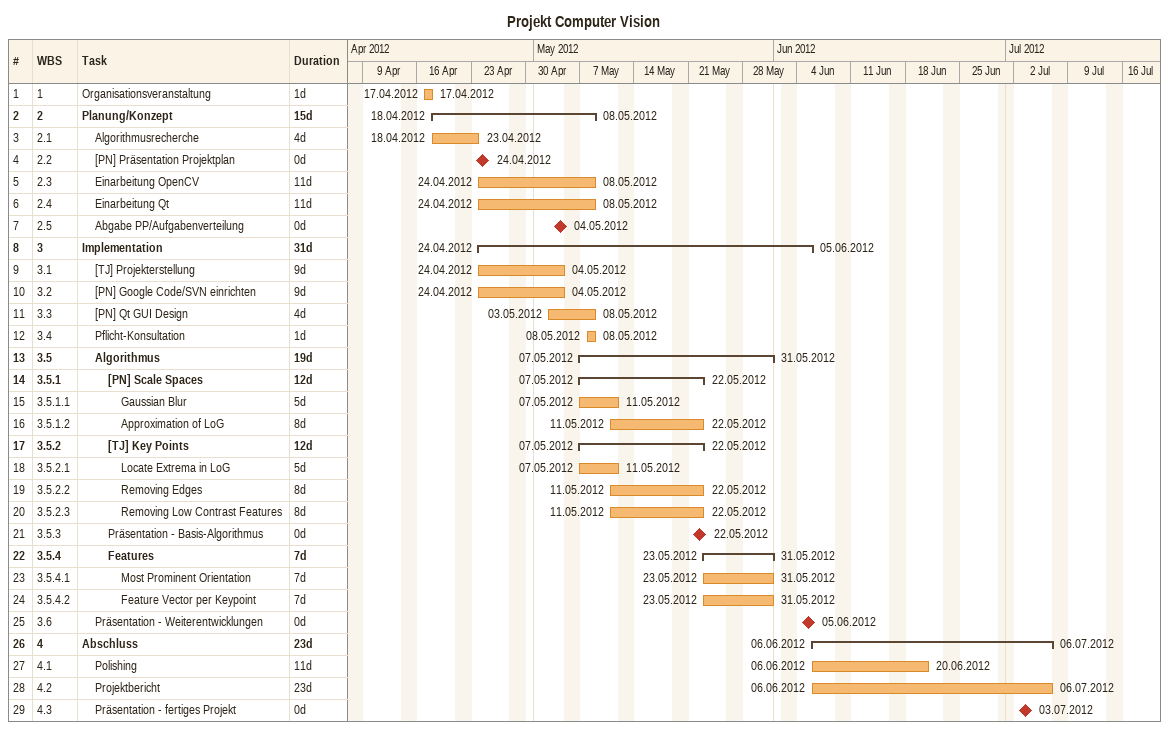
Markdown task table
Projekt Computer Vision

| ID | WBS | Task | Duration | Start | Finish |
|---|---|---|---|---|---|
| 1 | 1 | Organisationsveranstaltung | 1d | 2012-04-17 | 2012-04-17 |
| 2 | 2 | **Planung/Konzept** | 15d | 2012-04-18 | 2012-05-08 |
| 3 | 2.1 | Algorithmusrecherche | 4d | 2012-04-18 | 2012-04-23 |
| 4 | 2.2 | [PN] Präsentation Projektplan | 0d | 2012-04-24 | 2012-04-24 |
| 5 | 2.3 | Einarbeitung OpenCV | 11d | 2012-04-24 | 2012-05-08 |
| 6 | 2.4 | Einarbeitung Qt | 11d | 2012-04-24 | 2012-05-08 |
| 7 | 2.5 | Abgabe PP/Aufgabenverteilung | 0d | 2012-05-04 | 2012-05-04 |
| 8 | 3 | **Implementation** | 31d | 2012-04-24 | 2012-06-05 |
| 9 | 3.1 | [TJ] Projekterstellung | 9d | 2012-04-24 | 2012-05-04 |
| 10 | 3.2 | [PN] Google Code/SVN einrichten | 9d | 2012-04-24 | 2012-05-04 |
| 11 | 3.3 | [PN] Qt GUI Design | 4d | 2012-05-03 | 2012-05-08 |
| 12 | 3.4 | Pflicht-Konsultation | 1d | 2012-05-08 | 2012-05-08 |
| 13 | 3.5 | **Algorithmus** | 19d | 2012-05-07 | 2012-05-31 |
| 14 | 3.5.1 | **[PN] Scale Spaces** | 12d | 2012-05-07 | 2012-05-22 |
| 15 | 3.5.1.1 | Gaussian Blur | 5d | 2012-05-07 | 2012-05-11 |
| 16 | 3.5.1.2 | Approximation of LoG | 8d | 2012-05-11 | 2012-05-22 |
| 17 | 3.5.2 | **[TJ] Key Points** | 12d | 2012-05-07 | 2012-05-22 |
| 18 | 3.5.2.1 | Locate Extrema in LoG | 5d | 2012-05-07 | 2012-05-11 |
| 19 | 3.5.2.2 | Removing Edges | 8d | 2012-05-11 | 2012-05-22 |
| 20 | 3.5.2.3 | Removing Low Contrast Features | 8d | 2012-05-11 | 2012-05-22 |
| 21 | 3.5.3 | Präsentation - Basis-Algorithmus | 0d | 2012-05-22 | 2012-05-22 |
| 22 | 3.5.4 | **Features** | 7d | 2012-05-23 | 2012-05-31 |
| 23 | 3.5.4.1 | Most Prominent Orientation | 7d | 2012-05-23 | 2012-05-31 |
| 24 | 3.5.4.2 | Feature Vector per Keypoint | 7d | 2012-05-23 | 2012-05-31 |
| 25 | 3.6 | Präsentation - Weiterentwicklungen | 0d | 2012-06-05 | 2012-06-05 |
| 26 | 4 | **Abschluss** | 23d | 2012-06-06 | 2012-07-06 |
| 27 | 4.1 | Polishing | 11d | 2012-06-06 | 2012-06-20 |
| 28 | 4.2 | Projektbericht | 23d | 2012-06-06 | 2012-07-06 |
| 29 | 4.3 | Präsentation - fertiges Projekt | 0d | 2012-07-03 | 2012-07-03 |
